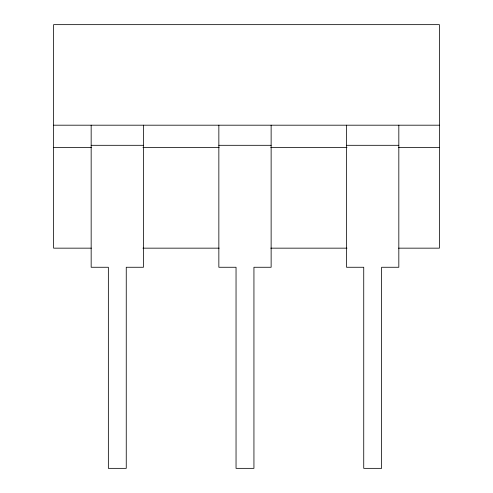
<?xml version="1.0" encoding="UTF-8"?>
<svg xmlns="http://www.w3.org/2000/svg" width="493" height="493" viewBox="0 0 493 493"><rect width="100%" height="100%" fill="white"/><g stroke="black" fill="none" stroke-linecap="round" stroke-linejoin="round"><path stroke-width="0.74" d="M53.608 125.191L439.392 125.191M91.162 145.306L143.445 145.306M218.849 145.306L271.132 145.306M346.542 145.306L398.825 145.306M53.608 147.617L91.341 147.617M142.933 147.617L219.163 147.617M270.756 147.617L346.992 147.617M398.584 147.617L439.392 147.617M91.341 248.158L53.608 248.158L53.608 24.65L439.392 24.65L439.392 248.158L398.584 248.158M142.933 248.158L219.163 248.158M270.756 248.158L346.992 248.158M398.825 125.191L398.825 267.261L381.631 267.261L381.631 468.35L363.735 468.35L363.735 267.261L346.542 267.261L346.542 125.191M271.132 125.191L271.132 267.261L253.938 267.261L253.938 468.35L236.042 468.35L236.042 267.261L218.849 267.261L218.849 125.191M143.445 125.191L143.445 267.261L126.251 267.261L126.251 468.35L108.355 468.35L108.355 267.261L91.162 267.261L91.162 125.191"/></g></svg>
